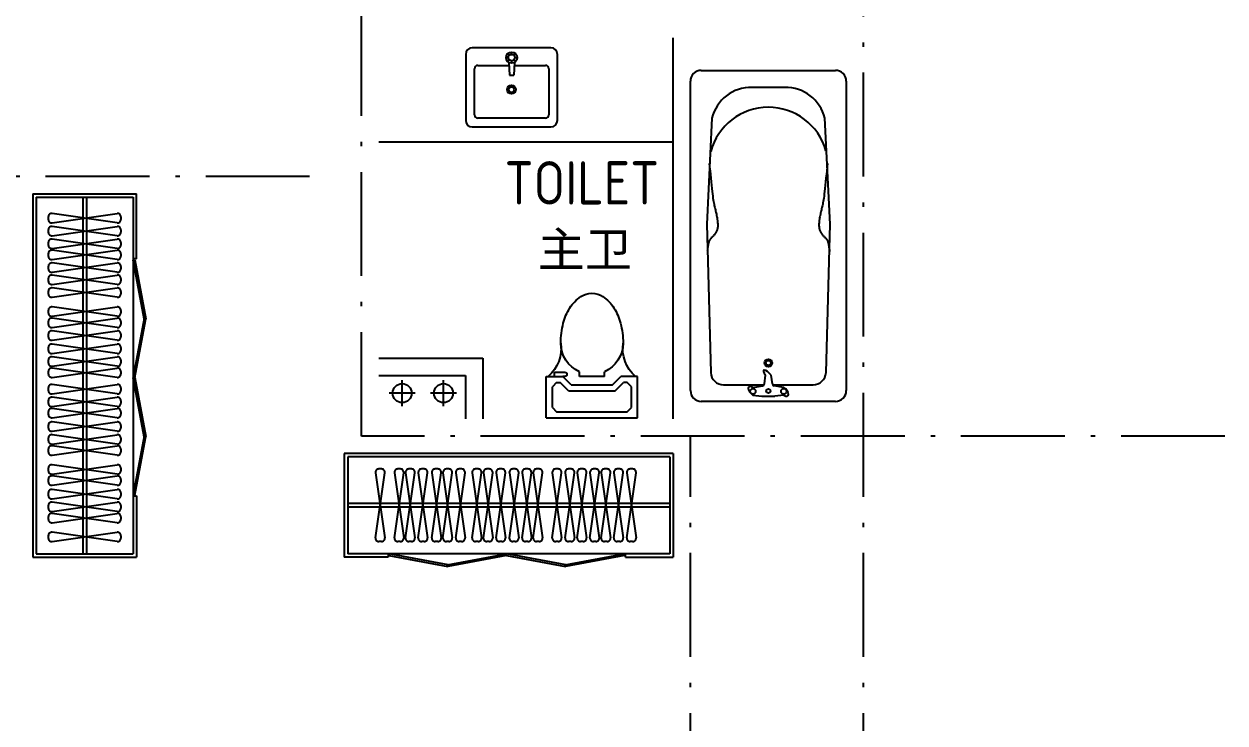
# Model space of a CAD drawing. Extents: x 3694 to 117786, y 20013 to 108631.
# Drawn here: x 42130 to 49068, y 84846 to 88884 of the extents above; entities that cross this region are included whole.
import ezdxf

# ---------------------------------------------------------------- set-up
doc = ezdxf.new("R2010")
doc.units = 0
doc.header["$LTSCALE"] = 1000
doc.header["$MEASUREMENT"] = 0
doc.linetypes.add('ACAD_ISO04W100', pattern=[30, 24, -3, 0, -3])
doc.linetypes.add('ACAD_ISO10W100', pattern=[18.5, 12, -3, 0.5, -3])
for name, color, linetype in [('DOTE', 1, 'ACAD_ISO04W100'), ('PUB_TEXT', 7, 'Continuous'), ('家具', 253, 'Continuous')]:
    doc.layers.add(name, color=color, linetype=linetype)
doc.styles.get("Standard").update_dxf_attribs({"font": 'gbenor.shx', "bigfont": 'gbcbig.shx'})

# ---------------------------------------------------------------- blocks, each defined once
blk = doc.blocks.new('A-Toilet-5')
for p, q in [((-263.9999999999156, 0), (-264.0000000001485, 239.9999999998599)), ((-264.0000000001485, 239.9999999998599), (-168.0000000001583, 239.9999999998599)), ((-263.9999999999156, 0), (-264.0000000001485, 239.9999999998599)), ((-264.0000000001485, 239.9999999998599), (-168.0000000001583, 239.9999999998599)), ((-120.0000000000462, 191.9999999999814), (-168.0000000001583, 239.9999999998599)), ((-120.0000000000462, 191.9999999999814), (-168.0000000001583, 239.9999999998599)), ((-72.0000000001678, 239.9999999998599), (-72.00000000008595, 267.027264000028)), ((-72.0000000001678, 239.9999999998599), (-72.00000000008595, 267.027264000028)), ((-72.0000000001678, 239.9999999998599), (71.99999999993452, 240.0000000000932)), ((-72.0000000001678, 239.9999999998599), (71.99999999993452, 240.0000000000932)), ((71.99999999993452, 240.0000000000932), (71.99999999978331, 267.027264000028)), ((71.99999999993452, 240.0000000000932), (71.99999999978331, 267.027264000028)), ((119.9999999998136, 191.9999999999814), (167.999999999925, 240.0000000000928)), ((119.9999999998136, 191.9999999999814), (167.999999999925, 240.0000000000928)), ((215.999999999804, 264.0000000001492), (155.9999999998972, 264.0000000000318)), ((215.999999999804, 264.0000000001492), (155.9999999998972, 264.0000000000318)), ((155.9999999998972, 239.9999999999768), (167.999999999925, 240.0000000000928)), ((155.9999999998972, 239.9999999999768), (167.999999999925, 240.0000000000928)), ((263.9999999999159, 240.0000000000932), (167.999999999925, 240.0000000000928)), ((263.9999999999159, 240.0000000000932), (167.999999999925, 240.0000000000928)), ((215.999999999804, 240.0000000000932), (215.999999999804, 264.0000000001492)), ((215.999999999804, 240.0000000000932), (215.999999999804, 264.0000000001492)), ((263.9999999999159, 0), (263.9999999999159, 240.0000000000932)), ((263.9999999999159, 0), (263.9999999999159, 240.0000000000932)), ((-228.0000000001812, 179.9999999998372), (-204.0000000001251, 203.9999999998927)), ((-228.0000000001812, 179.9999999998372), (-204.0000000001251, 203.9999999998927)), ((-227.9999999999484, 60.00000000002319), (-228.0000000001812, 179.9999999998372)), ((-227.9999999999484, 60.00000000002319), (-228.0000000001812, 179.9999999998372)), ((-204.0000000001251, 203.9999999998927), (-182.9116800001075, 203.9999999998677)), ((-204.0000000001251, 203.9999999998927), (-182.9116800001075, 203.9999999998677)), ((-134.9116799999958, 155.9999999999891), (-182.9116800001075, 203.9999999998677)), ((-134.9116799999958, 155.9999999999891), (-182.9116800001075, 203.9999999998677)), ((134.9116799999956, 156.0000000000387), (-134.9116799999958, 155.9999999999891)), ((134.9116799999956, 156.0000000000387), (-134.9116799999958, 155.9999999999891)), ((119.9999999998136, 191.9999999999814), (-120.0000000000462, 191.9999999999814)), ((119.9999999998136, 191.9999999999814), (-120.0000000000462, 191.9999999999814)), ((134.9116799999956, 156.0000000000387), (182.9116799998742, 204.0000000001505)), ((134.9116799999956, 156.0000000000387), (182.9116799998742, 204.0000000001505)), ((203.9999999998927, 204.0000000001255), (182.9116799998742, 204.0000000001505)), ((203.9999999998927, 204.0000000001255), (182.9116799998742, 204.0000000001505)), ((203.9999999998927, 204.0000000001255), (227.9999999999486, 180.00000000007)), ((203.9999999998927, 204.0000000001255), (227.9999999999486, 180.00000000007)), ((227.9999999999486, 60.00000000002365), (227.9999999999486, 180.00000000007)), ((227.9999999999486, 60.00000000002365), (227.9999999999486, 180.00000000007)), ((263.9999999999159, 0), (-263.9999999999156, 0)), ((263.9999999999159, 0), (-263.9999999999156, 0)), ((-204.0000000001253, 35.99999999996726), (-227.9999999999484, 60.00000000002319)), ((-204.0000000001253, 35.99999999996726), (-227.9999999999484, 60.00000000002319)), ((203.9999999998927, 36.00000000020009), (-204.0000000001253, 35.99999999996726)), ((203.9999999998927, 36.00000000020009), (-204.0000000001253, 35.99999999996726)), ((227.9999999999486, 60.00000000002365), (203.9999999998927, 36.00000000020009)), ((227.9999999999486, 60.00000000002365), (203.9999999998927, 36.00000000020009))]:
    blk.add_line(p, q)
for centre, radius, start, end in [((54.59077098780472, 521.9778579649474), 214.4698364093337, 123.5341247057492, 147.9945852646142), ((54.59077098780472, 521.9778579649474), 214.4698364093337, 123.5341247057492, 147.9945852646142), ((9.43101845223282e-05, 604.3485315748685), 115.651468425179, 90.0000467229895, 123.5340677565464), ((9.43101845223282e-05, 604.3485315748685), 115.651468425179, 90.0000467229895, 123.5340677565464), ((-9.431080934518832e-05, 604.3485315749335), 115.6514684251788, 56.46593224317172, 89.99995327646337), ((-9.431080934518832e-05, 604.3485315749335), 115.6514684251788, 56.46593224317172, 89.99995327646337), ((-54.59077098842295, 521.9778579649865), 214.4698364093327, 32.00541473492314, 56.4658752943556), ((-54.59077098842295, 521.9778579649865), 214.4698364093327, 32.00541473492314, 56.4658752943556), ((141.5168301910912, 467.6491453361082), 316.9771472924226, 147.9946068594875, 165.4857422360566), ((141.5168301910912, 467.6491453361082), 316.9771472924226, 147.9946068594875, 165.4857422360566), ((-141.5168301915592, 467.6491453360841), 316.9771472924292, 14.5142577639434, 32.00539313961632), ((-141.5168301915592, 467.6491453360841), 316.9771472924292, 14.5142577639434, 32.00539313961632), ((279.2218963732912, 431.9996938831414), 459.2218963735938, 165.4857496732994, 179.9999618066308), ((279.2218963732912, 431.9996938831414), 459.2218963735938, 165.4857496732994, 179.9999618066308), ((-279.2218963738278, 431.9996938827753), 459.2218963735888, 3.819331706268263e-05, 14.51425032686178), ((-279.2218963738278, 431.9996938827753), 459.2218963735888, 3.819331706268263e-05, 14.51425032686178), ((-393.8823600002088, 402.7058879999145), 215.8791359999999, 311.0889930007066, 7.798917000136282), ((-393.8823600002088, 402.7058879999145), 215.8791359999999, 311.0889930007066, 7.798917000136282), ((-2.330580173293129e-10, 432.0000000000737), 180, 179.9999999999739, 246.4218219997043), ((-2.330580173293129e-10, 432.0000000000737), 180, 179.9999999999739, 246.4218219997043), ((-2.330580173293129e-10, 432.0000000000737), 180, 293.5781779992111, 359.999999999974), ((-2.330580173293129e-10, 432.0000000000737), 180, 293.5781779992111, 359.999999999974), ((393.8823599997318, 402.7058880003065), 215.8791359999999, 172.201082999943, 228.9110069995605), ((393.8823599997318, 402.7058880003065), 215.8791359999999, 172.201082999943, 228.9110069995605), ((155.9999999997804, 252.000000000005), 12, 90.0000000005602, 270.0000000005602), ((155.9999999997804, 252.000000000005), 12, 90.0000000005602, 270.0000000005602)]:
    blk.add_arc(centre, radius, start, end)
blk = doc.blocks.new('A$C18D436A6')
at = {"layer": '家具'}
for p, q in [((0.0004379379388410598, 744.4446772940573), (0.0004373605188447982, 55.55578846967546)), ((1644.444882086886, 800.0002314753365), (55.55599353488651, 800.0002327978727)), ((1700.000437013281, 55.55578705400694), (1700.000437590701, 744.4446758783888)), ((245.848618632881, 689.4220369620016), (788.999168364302, 716.6668988575693)), ((477.3426552933233, 703.1434255038621), (495.9561486946186, 701.4082861271454)), ((495.9561486946186, 701.4082861271454), (515.0515733391221, 699.618609719153)), ((515.0515733391221, 699.618609719153), (534.2971512009681, 697.7956424346194)), ((534.2971512009681, 697.7956424346194), (553.3611042544362, 695.9606304281042)), ((553.3611042544362, 695.9606304281042), (571.9116544739518, 694.1348198538763)), ((571.9116544739518, 694.1348198538763), (589.6170238335617, 692.3394568666117)), ((589.6170238335617, 692.3394568666117), (606.1454343078658, 690.5957876205212)), ((606.1454343078658, 690.5957876205212), (621.165107871173, 688.9250582706882)), ((621.165107871173, 688.9250582706882), (634.4337173341482, 687.3425465468899)), ((634.4337173341482, 687.3425465468899), (646.0667388549773, 685.8396564807626)), ((646.0667388549773, 685.8396564807626), (656.2690994279401, 684.4018236805568)), ((656.2690994279401, 684.4018236805568), (665.2457260473457, 683.0144837527187)), ((665.2457260473457, 683.0144837527187), (673.2015457079106, 681.6630723055569)), ((673.2015457079106, 681.6630723055569), (680.3414854039147, 680.3330249457504)), ((680.3414854039147, 680.3330249457504), (686.8704721298709, 679.0097772813751)), ((686.8704721298709, 679.0097772813751), (692.9934328802628, 677.6787649194594)), ((788.999168364302, 716.6668988575693), (1551.577263354877, 696.1902439747355)), ((842.5285481242754, 676.2682966866996), (845.4044358917745, 678.6170472493977)), ((845.4044358917745, 678.6170472493977), (848.1518447421549, 681.013247705414)), ((848.1518447421549, 681.013247705414), (850.7698437976942, 683.4317777419928)), ((850.7698437976942, 683.4317777419928), (853.2761222141271, 685.8475169630838)), ((853.2761222141271, 685.8475169630838), (855.6930241542868, 688.2353449494694)), ((855.6930241542868, 688.2353449494694), (858.0428937820252, 690.5701412829803)), ((858.0428937820252, 690.5701412829803), (860.348075260612, 692.8267855452141)), ((860.348075260612, 692.8267855452141), (862.6309127534914, 694.9801573174773)), ((862.6309127534914, 694.9801573174773), (864.9137504237297, 697.0051361815422)), ((864.9137504237297, 697.0051361815422), (867.2189324351493, 698.8766017186572)), ((867.2189324351493, 698.8766017186572), (869.5806839418656, 700.5771103539155)), ((869.5806839418656, 700.5771103539155), (872.0807540624519, 702.1199258868583)), ((872.0807540624519, 702.1199258868583), (874.8127729065018, 703.5259889595327)), ((874.8127729065018, 703.5259889595327), (877.870370583667, 704.8162402148591)), ((877.870370583667, 704.8162402148591), (881.3471772031335, 706.0116202948266)), ((881.3471772031335, 706.0116202948266), (885.3368228747277, 707.133069842821)), ((885.3368228747277, 707.133069842821), (889.9329377080721, 708.2015295008896)), ((889.9329377080721, 708.2015295008896), (895.2291518123529, 709.2379399120109)), ((895.2291518123529, 709.2379399120109), (901.2731047506968, 710.2584452512674)), ((901.2731047506968, 710.2584452512674), (907.928473898879, 711.2600038271048)), ((907.928473898879, 711.2600038271048), (915.0129460862081, 712.2347774803638)), ((915.0129460862081, 712.2347774803638), (922.344208141556, 713.1749280526419)), ((922.344208141556, 713.1749280526419), (927.2604211521975, 713.7716543729766)), ((692.9934328802628, 677.6787649194594), (698.889984779933, 676.3292464348488)), ((698.889984779933, 676.3292464348488), (704.6385054752755, 674.9657722687116)), ((704.6385054752755, 674.9657722687116), (710.292062743014, 673.5967158303829)), ((710.292062743014, 673.5967158303829), (715.9037243602215, 672.2304505282082)), ((715.9037243602215, 672.2304505282082), (721.526558103651, 670.8753497710568)), ((721.526558103651, 670.8753497710568), (727.2136317498225, 669.5397869678563)), ((727.2136317498225, 669.5397869678563), (733.0180130760127, 668.2321355269523)), ((733.0180130760127, 668.2321355269523), (738.992769858567, 666.9607688572723)), ((738.992769858567, 666.9607688572723), (745.1695565884584, 665.7359211359872)), ((745.1695565884584, 665.7359211359872), (751.4943746114441, 664.5752696122508)), ((751.4943746114441, 664.5752696122508), (757.8918119875598, 663.4983523043338)), ((757.8918119875598, 663.4983523043338), (764.286456776259, 662.5247072305065)), ((764.286456776259, 662.5247072305065), (770.602897037752, 661.6738724078168)), ((770.602897037752, 661.6738724078168), (776.7657208315213, 660.9653858550009)), ((776.7657208315213, 660.9653858550009), (782.6995162175444, 660.4187855895143)), ((782.6995162175444, 660.4187855895143), (788.3288712556823, 660.0536096296855)), ((788.3288712556823, 660.0536096296855), (793.5969942156808, 659.8866048567579)), ((793.5969942156808, 659.8866048567579), (798.5215742084547, 659.9233536073007)), ((798.5215742084547, 659.9233536073007), (803.1389205554442, 660.166647081438)), ((803.1389205554442, 660.166647081438), (807.4853425772453, 660.6192764802254)), ((807.4853425772453, 660.6192764802254), (811.5971495950944, 661.2840330029139)), ((811.5971495950944, 661.2840330029139), (815.5106509302277, 662.1637078503845)), ((815.5106509302277, 662.1637078503845), (819.2621559034742, 663.261092222936)), ((819.2621559034742, 663.261092222936), (822.887973836041, 664.5789773205761)), ((822.887973836041, 664.5789773205761), (826.4174315145647, 666.1155024283798)), ((826.4174315145647, 666.1155024283798), (829.8519255881838, 667.8501991711091)), ((829.8519255881838, 667.8501991711091), (833.1858701712335, 669.7579472591169)), ((833.1858701712335, 669.7579472591169), (836.4136793786311, 671.81362640101)), ((836.4136793786311, 671.81362640101), (839.5297673247405, 673.9921163070248)), ((839.5297673247405, 673.9921163070248), (842.5285481242754, 676.2682966866996)), ((1614.673634103528, 629.6192485023639), (1614.673633929662, 422.1750265867449)), ((87.32071103522321, 315.9351472383714), (87.32071117614396, 484.0653183789691)), ((1628.518102197762, 479.2071320770774), (1619.567057859502, 429.5297319860547)), ((1667.537485132838, 479.2071320443647), (1672.133486898994, 432.9744332612609)), ((1610.225855145603, 420.5038359659957), (1564.589034452918, 413.8891204672982)), ((1610.225855111232, 379.4966271168669), (1564.589034429635, 386.1113426921074)), ((1614.673633892497, 377.825436488667), (1614.673633835366, 309.6822198764421)), ((1628.518102064962, 320.7933309751679), (1619.567057809996, 370.4707310812082)), ((1614.673633835366, 309.6822198764421), (1614.673633718601, 170.3812145730481)), ((1667.537485000066, 320.7933309424552), (1672.133486843697, 367.0260297178756)), ((692.9934324147762, 122.3216996825067), (698.8899843167164, 123.6712181572802)), ((698.8899843167164, 123.6712181572802), (704.638505014329, 125.0346923137549)), ((704.638505014329, 125.0346923137549), (710.2920622843667, 126.403748742654)), ((710.2920622843667, 126.403748742654), (715.9037239038735, 127.7700140353991)), ((715.9037239038735, 127.7700140353991), (721.5265576495731, 129.1251147831208)), ((721.5265576495731, 129.1251147831208), (727.2136312979565, 130.4606775768334)), ((727.2136312979565, 130.4606775768334), (733.0180126263585, 131.7683290079585)), ((733.0180126263585, 131.7683290079585), (738.9927694110374, 133.0396956676268)), ((738.9927694110374, 133.0396956676268), (745.169556142966, 134.264543378551)), ((745.169556142966, 134.264543378551), (751.4943741679017, 135.4251948916935)), ((751.4943741679017, 135.4251948916935), (757.8918115458218, 136.5021121889004)), ((757.8918115458218, 136.5021121889004), (764.2864563361509, 137.4757572520175)), ((764.2864563361509, 137.4757572520175), (770.602896599099, 138.3265920641134)), ((770.602896599099, 138.3265920641134), (776.7657203940325, 139.0350786065683)), ((776.7657203940325, 139.0350786065683), (782.6995157809579, 139.5816788621014)), ((782.6995157809579, 139.5816788621014), (788.3288708197069, 139.9468548125005)), ((788.3288708197069, 139.9468548125005), (793.5969937799964, 140.1138595766388)), ((793.5969937799964, 140.1138595766388), (798.5215737727412, 140.0771108177723)), ((798.5215737727412, 140.0771108177723), (803.1389201192942, 139.8338173359516)), ((803.1389201192942, 139.8338173359516), (807.4853421403386, 139.3811879298883)), ((807.4853421403386, 139.3811879298883), (811.5971491570817, 138.716431400273)), ((811.5971491570817, 138.716431400273), (815.5106504907599, 137.8367565462831)), ((815.5106504907599, 137.8367565462831), (819.2621554621437, 136.7393721674453)), ((819.2621554621437, 136.7393721674453), (822.8879733925278, 135.4214870636933)), ((822.8879733925278, 135.4214870636933), (826.4174310684612, 133.8849619499524)), ((826.4174310684612, 133.8849619499524), (829.8519251391699, 132.1502652010531)), ((829.8519251391699, 132.1502652010531), (833.1858697190182, 130.2425171078648)), ((833.1858697190182, 130.2425171078648), (836.4136789229815, 128.1868379605585)), ((836.4136789229815, 128.1868379605585), (839.5297668654239, 126.0083480493049)), ((839.5297668654239, 126.0083480493049), (842.5285476611461, 123.7321676646243)), ((842.5285476611461, 123.7321676646243), (845.4044354246871, 121.3834170970949)), ((788.9991678334482, 83.33356558351079), (245.8486181477201, 110.578428389621)), ((477.3426547853451, 96.85703945963178), (495.9561481895507, 98.59217880520737)), ((495.9561481895507, 98.59217880520737), (515.0515728368482, 100.3818551811273)), ((515.0515728368482, 100.3818551811273), (534.2971507017501, 102.2048224334721)), ((534.2971507017501, 102.2048224334721), (553.3611037583032, 104.0398344080313)), ((553.3611037583032, 104.0398344080313), (571.9116539808456, 105.8656449511182)), ((571.9116539808456, 105.8656449511182), (589.6170233434823, 107.6610079086968)), ((589.6170233434823, 107.6610079086968), (606.1454338207259, 109.4046771270805)), ((606.1454338207259, 109.4046771270805), (621.165107386827, 111.0754064517096)), ((621.165107386827, 111.0754064517096), (634.4337168524507, 112.6579181532725)), ((634.4337168524507, 112.6579181532725), (646.0667383757827, 114.1608081999584)), ((646.0667383757827, 114.1608081999584), (656.2690989511611, 115.5986409829929)), ((656.2690989511611, 115.5986409829929), (665.245725572895, 116.9859808958136)), ((665.245725572895, 116.9859808958136), (673.20154523573, 118.3373923296458)), ((673.20154523573, 118.3373923296458), (680.3414849339752, 119.6674396774615)), ((680.3414849339752, 119.6674396774615), (686.8704716621432, 120.9906873308937)), ((686.8704716621432, 120.9906873308937), (692.9934324147762, 122.3216996825067)), ((1551.577262858336, 103.810219206498), (788.9991678334482, 83.33356558351079)), ((845.4044354246871, 121.3834170970949), (848.1518442710803, 118.9872166364803)), ((848.1518442710803, 118.9872166364803), (850.7698433225451, 116.5686865955358)), ((850.7698433225451, 116.5686865955358), (853.2761217349325, 114.152947370254)), ((853.2761217349325, 114.152947370254), (855.6930236710759, 111.7651193797938)), ((855.6930236710759, 111.7651193797938), (858.0428932949144, 109.430323042383)), ((858.0428932949144, 109.430323042383), (860.3480747697176, 107.1736787762493)), ((860.3480747697176, 107.1736787762493), (862.6309122589882, 105.0203070001444)), ((862.6309122589882, 105.0203070001444), (864.9137499258213, 102.9953281322378)), ((864.9137499258213, 102.9953281322378), (867.2189319341269, 101.1238625912811)), ((867.2189319341269, 101.1238625912811), (869.580683437991, 99.42335395206464)), ((869.580683437991, 99.42335395206464), (872.080753555987, 97.88053841493092)), ((872.080753555987, 97.88053841493092), (874.8127723976795, 96.47447533765808)), ((874.8127723976795, 96.47447533765808), (877.870370072691, 95.18422407726757)), ((877.870370072691, 95.18422407726757), (881.3471766901494, 93.98884399142116)), ((881.3471766901494, 93.98884399142116), (885.3368223598809, 92.86739443673287)), ((885.3368223598809, 92.86739443673287), (889.9329371914209, 91.79893477098085)), ((889.9329371914209, 91.79893477098085), (895.2291512939555, 90.76252435101196)), ((895.2291512939555, 90.76252435101196), (901.2731042305822, 89.74201900156913)), ((901.2731042305822, 89.74201900156913), (907.9284733771055, 88.74046041461406)), ((907.9284733771055, 88.74046041461406), (915.0129455627757, 87.76568674942246)), ((915.0129455627757, 87.76568674942246), (922.344207616552, 86.82553616492078)), ((922.344207616552, 86.82553616492078), (929.739946367481, 85.92784682073398)), ((55.55599286433426, 0.0002328727277927101), (1644.444881416333, 0.0002315501915290952))]:
    blk.add_line(p, q, dxfattribs=at)
at = {"layer": '家具', "extrusion": (0, 0, -1)}
for centre, major_axis, ratio, start_param, end_param in [((55.55599348832038, 744.4446772474912), (-39.28371006227098, 39.28371006227098), 0.9999999999994778, 5.497787144620067, 7.068583471415486), ((1644.444882040319, 744.4446759249549), (-39.28371006226502, 39.28371006226502), 0.9999999999997814, 0.7853981642357477, 2.356194491030426), ((293.2457623492519, 488.9659235622385), (145.6522272946932, 145.6522272946932), 0.9999999999999862, 3.903197304128087, 5.265604840742148), ((496.4159294588608, 399.6415296366904), (217.0536411094407, 217.0536411094408), 0.9999999999997439, 2.629136996141, 5.235341004805846), ((1548.006967442983, 629.6192485583015), (47.14045207479951, 47.14045207479951), 0.9999999999999537, -0.7318180919007446, 0.7853981642365349), ((1648.0277936653, 479.2071320606628), (-22.55088689057258, 22.5508869284921), 0.4797807223329117, -1.123454583453833, 2.01813807013596), ((1648.0277936653, 479.2071320607211), (9.867064129426206, 9.867064129426206), 0.9999999999945348, 0.7853981642386234, 7.06858347141821), ((1340.435110167542, 400.0002317675971), (235.7022603737609, 235.7022603737609), 0.9999999999997922, 0.686313506762859, 0.8844828217088168), ((1502.502222893527, 400.0002316317405), (13.79543513561699, 13.79543513561699), 0.9999999999997152, 0.7853981642359611, 7.068583471415547), ((1502.502222893527, 400.0002316317405), (-9.081389928162576, 9.081389928162574), 0.9999999999958521, 2.356194491028735, 8.63937979820832), ((1564.589034441276, 400.0002315797028), (-23.89630497171203, 23.89630501177135), 0.3037150834347397, 4.417527347099096, 7.559120000688889), ((1608.632037481759, 431.5000414641108), (-7.856742012476592, 7.856742012476592), 0.9999999999945919, 2.534465096050106, 3.783050698483864), ((1608.632037428964, 368.5004216214875), (-7.856742012473672, 7.856742012473672), 0.9999999999975153, 0.9293382835800755, 2.177923886013026), ((1646.359016778035, 400.0002315111342), (7.759932263823002, 7.759932263823003), 0.9999999999911326, 0.7853981642399206, 7.068583471419506), ((293.2457622001239, 311.0345417099306), (145.6522272947103, 145.6522272947103), 0.9999999999997218, 2.588376794908545, 3.95078433152274), ((1648.027793532528, 320.7933309588116), (-22.55088689067822, 22.55088692839276), 0.4797807223324714, 2.018138070139147, 5.15973072372894), ((1648.027793532528, 320.7933309588116), (9.867064129429897, 9.867064129429904), 0.9999999999958726, 0.7853981642379546, 7.068583471417541), ((1548.006967058056, 170.3812146288692), (-47.14045207479192, 47.14045207479191), 0.9999999999985999, 2.356194491029835, 3.873410747167776), ((55.55599291090039, 55.55578842310933), (-39.28371006226502, 39.28371006226502), 0.9999999999997814, 3.926990817825541, 5.497787144620219), ((1644.4448814629, 55.55578710057307), (-39.28371006228554, 39.28371006228554), 0.9999999999987369, 2.356194491029904, 3.926990817826063)]:
    blk.add_ellipse(centre, major_axis=major_axis, ratio=ratio, start_param=start_param, end_param=end_param, dxfattribs=at)
blk = doc.blocks.new('dfdsf')
at = {"layer": '家具'}
for p, q in [((-5626.473608758264, -27307.3486458838), (-6080.731913608171, -27307.3486458838)), ((-6118.831913608177, -27345.44864588381), (-6118.831913608177, -27726.44864588381)), ((-5588.373608758258, -27726.44864588381), (-5588.373608758258, -27345.44864588381)), ((-6080.731913608171, -27764.54864588381), (-5626.473608758264, -27764.54864588381))]:
    blk.add_line(p, q, dxfattribs=at)
at = {"layer": '家具', "color": 8}
for p, q in [((-5853.602761183218, -27345.15289837577), (-5853.602761183218, -27331.68836102118)), ((-5872.406503072321, -27363.95664026488), (-5885.871040426886, -27363.95664026488)), ((-5866.874092104343, -27350.63551101041), (-5876.377111874863, -27341.09683283082)), ((-5866.710719794231, -27377.43855889999), (-5876.096491956057, -27387.09262784412)), ((-5870.084983734348, -27391.69791249819), (-5866.302761183229, -27465.55664026488)), ((-5853.602761183218, -27382.76038215398), (-5853.602761183218, -27396.22491950855)), ((-5837.120538632058, -27391.69791249819), (-5840.902761183206, -27465.55664026488)), ((-5831.109767354174, -27340.81993622227), (-5840.495539516, -27350.4740051664)), ((-5830.828410491573, -27386.81644769893), (-5840.331430262093, -27377.27776951935)), ((-5834.799019294114, -27363.95664026488), (-5821.334481939521, -27363.95664026488)), ((-6068.03191360816, -27694.69864588381), (-6068.03191360816, -27427.9986458838)), ((-6048.981913608171, -27408.94864588381), (-5869.201593039608, -27408.94864588381)), ((-5866.302761183229, -27465.55664026488), (-5840.902761183206, -27465.55664026488)), ((-5838.003929326798, -27408.94864588381), (-5658.223608758264, -27408.94864588381)), ((-5639.173608758247, -27427.9986458838), (-5639.173608758247, -27694.69864588381)), ((-5658.223608758264, -27713.7486458838), (-6048.981913608171, -27713.7486458838))]:
    blk.add_line(p, q, dxfattribs=at)
for centre, radius in [((-5853.602761183218, -27363.95664026488), 32.26827924368117), ((-5853.602761183218, -27363.95664026488), 18.80374188911082), ((-5854.571620082796, -27548.64864588382), 25.4), ((-5854.571620082796, -27548.64864588382), 15.95985148249019)]:
    blk.add_circle(centre, radius, dxfattribs=at)
at = {"layer": '家具'}
for centre, start, end in [((-6080.731913608171, -27345.44864588381), 90, 180), ((-5626.473608758264, -27345.44864588381), 0, 90), ((-6080.731913608171, -27726.44864588381), 180, 270), ((-5626.473608758264, -27726.44864588381), 270, 0)]:
    blk.add_arc(centre, 38.09999999999999, start, end, dxfattribs=at)
at = {"layer": '家具', "color": 8}
for centre, start, end in [((-6048.981913608171, -27427.9986458838), 90, 180), ((-5658.223608758264, -27427.9986458838), 0, 90), ((-6048.981913608171, -27694.69864588381), 180, 270), ((-5658.223608758264, -27694.69864588381), 270, 0)]:
    blk.add_arc(centre, 19.05, start, end, dxfattribs=at)

msp = doc.modelspace()

# ---------------------------------------------------------------- linework, layer by layer
at = {"layer": 'DOTE', "linetype": 'ACAD_ISO10W100', "ltscale": 0.05}
for p, q in [((46979.76900769927, 78753.06835344239), (46979.76900769927, 99136.41061837031)), ((44079.76900769927, 86503.67220994263), (44079.76900769927, 90703.67220994263)), ((43779.76900769927, 88003.67220994263), (23279.76900769927, 88003.67220994263)), ((49067.61647347891, 86503.67220994263), (44079.76900769927, 86503.67220994263)), ((45979.76900769927, 78753.06835344239), (45979.76900769927, 86503.67220994263))]:
    msp.add_line(p, q, dxfattribs=at)
at = {"layer": '家具'}
for p, q in [((45879.72940616094, 86603.6642427276), (45879.7294100725, 88803.67321585296)), ((44179.71674294927, 88203.67057436882), (45879.72940861218, 88203.6642425227)), ((42179.85839347698, 87903.6815091799), (42179.85727450036, 85803.67937074407)), ((42179.85839347326, 87903.6815091799), (42779.85839347326, 87903.6815091799)), ((42779.85839346953, 87527.84855472474), (42779.85839347326, 87903.6815091799)), ((42199.85839347698, 87883.6815091799), (42199.85727450036, 85823.67937074407)), ((42199.85839347698, 87883.6815091799), (42759.85839347326, 87883.6815091799)), ((42759.85839347698, 87883.6815091799), (42759.85727450036, 85823.67937074407)), ((42779.85839346953, 87527.84855472474), (42759.85839346953, 87527.84855472474)), ((44179.67565759801, 86953.66304699137), (44779.67565759801, 86953.66304699137)), ((44779.67565759801, 86953.66304699137), (44779.67569362157, 86603.6631087455)), ((44179.67565759801, 86853.66304699137), (44679.67566789099, 86853.66304699137)), ((44314.17674588197, 86676.68525124891), (44314.17674588197, 86826.68525124891)), ((44552.9262393766, 86676.68525124891), (44552.9262393766, 86826.68525124891)), ((44679.67566789099, 86853.66304699137), (44679.67569362157, 86603.66309845253)), ((44389.17674588197, 86751.68525124891), (44239.17674588197, 86751.68525124891)), ((44627.9262393766, 86751.68525124891), (44477.9262393766, 86751.68525124891)), ((45879.76900769555, 86403.67162078051), (43979.76900769182, 86403.67220994635)), ((43979.76900769182, 86403.67220994635), (43979.76900769182, 85823.67220994635)), ((45859.76900769555, 86383.67162078051), (43999.76900769182, 86383.67220994635)), ((43999.76900769182, 86383.67220994635), (43999.76900769182, 85823.67220994635)), ((45859.76900769555, 86383.67162078051), (45859.76900769927, 85823.67162078424)), ((45879.76900769555, 86403.67162078051), (45879.76900769927, 85803.67162078424)), ((44194.08730227285, 86313.67162081404), (44179.77462480747, 86313.67162081404)), ((44303.46976019227, 86313.67162081404), (44289.15708272689, 86313.67162081404)), ((44367.86146691971, 86313.67162081404), (44353.54878945433, 86313.67162081404)), ((44441.45215828874, 86313.67162081404), (44427.13948082336, 86313.67162081404)), ((44519.76340852462, 86313.67162081404), (44505.45073105925, 86313.67162081404)), ((44584.15511525207, 86313.67162081404), (44569.84243778669, 86313.67162081404)), ((44657.7458066211, 86313.67162081404), (44643.43312915572, 86313.67162081404)), ((44753.00753037044, 86313.67162081404), (44738.69485290506, 86313.67162081404)), ((44817.39923709416, 86313.67162081404), (44803.08655962878, 86313.67162081404)), ((44890.98992846318, 86313.67162081777), (44876.6772509978, 86313.67162081777)), ((44967.60958145343, 86313.67162081777), (44953.29690398806, 86313.67162081777)), ((45041.20027282246, 86313.67162081777), (45026.88759535708, 86313.67162081777)), ((45105.59197954618, 86313.67162081777), (45091.2793020808, 86313.67162081777)), ((45215.63330014952, 86313.67162081777), (45201.32062268414, 86313.67162081777)), ((45289.99239729502, 86313.67162081777), (45275.67971982964, 86313.67162081777)), ((45359.80720095494, 86313.67162081777), (45345.49452348956, 86313.67162081777)), ((45433.39789232396, 86313.67162081777), (45419.08521485858, 86313.67162081777)), ((45497.78959905141, 86313.67162081777), (45483.47692158603, 86313.67162081777)), ((45571.38029042043, 86313.67162081777), (45557.06761295506, 86313.67162081777)), ((45645.73938756221, 86313.67162081777), (45631.42671009683, 86313.67162081777)), ((44159.95006679528, 85916.31489521815), (44213.91186028876, 86291.02834641366)), ((44159.95006679528, 86291.02834641366), (44213.91186028876, 85916.31489521815)), ((44269.3325247147, 85916.31489521815), (44323.29431820445, 86291.02834641366)), ((44269.3325247147, 86291.02834641366), (44323.29431820818, 85916.31489521815)), ((44333.72423143842, 85916.31489521815), (44387.6860249319, 86291.02834641366)), ((44333.72423143842, 86291.02834641366), (44387.6860249319, 85916.31489521815)), ((44407.31492281117, 85916.31489521815), (44461.27671630093, 86291.02834641366)), ((44407.31492280745, 86291.02834641366), (44461.27671630093, 85916.31489521815)), ((44485.62617304706, 85916.31489521815), (44539.58796654054, 86291.02834641366)), ((44485.62617304706, 86291.02834641366), (44539.58796654054, 85916.31489521815)), ((44550.0178797745, 85916.31489521815), (44603.97967326426, 86291.02834641366)), ((44550.01787977078, 86291.02834641366), (44603.97967326798, 85916.31489521815)), ((44623.60857114353, 85916.31489521815), (44677.57036463328, 86291.02834641366)), ((44623.60857114353, 86291.02834641366), (44677.57036463701, 85916.31489521815)), ((44718.87029488914, 85916.31489521815), (44772.83208838262, 86291.02834641366)), ((44718.87029488914, 86291.02834641366), (44772.83208838262, 85916.31489521815)), ((44783.26200161659, 85916.31489521815), (44837.22379511007, 86291.02834641366)), ((44783.26200161659, 86291.02834641366), (44837.22379511007, 85916.31489521815)), ((44856.85269298562, 85916.31489521815), (44910.8144864791, 86291.02834641366)), ((44856.85269298562, 86291.02834641366), (44910.8144864791, 85916.31489521815)), ((44933.47234597587, 85916.31489521815), (44987.43413946562, 86291.02834641366)), ((44933.47234597214, 86291.02834641366), (44987.43413946562, 85916.31489521815)), ((45007.06303734489, 85916.31489521815), (45061.02483083465, 86291.02834641366)), ((45007.06303734117, 86291.02834641366), (45061.02483083465, 85916.31489521815)), ((45071.45474406861, 85916.31489521815), (45125.41653756209, 86291.02834641366)), ((45071.45474406861, 86291.02834641366), (45125.41653756209, 85916.31489521815)), ((45181.49606467196, 85916.31489521815), (45235.45785816544, 86291.02834641366)), ((45181.49606467196, 86291.02834641366), (45235.45785816544, 85916.31489521815)), ((45255.85516181745, 85916.31489521815), (45309.81695530721, 86291.02834641366)), ((45255.85516181745, 86291.02834641366), (45309.81695531093, 85916.31489521815)), ((45325.66996547737, 85916.31489521815), (45379.63175896712, 86291.02834641366)), ((45325.66996547737, 86291.02834641366), (45379.63175897085, 85916.31489521815)), ((45399.2606568464, 85916.31489521815), (45453.22245033988, 86291.02834641738)), ((45399.2606568464, 86291.02834641366), (45453.22245033988, 85916.31489521815)), ((45463.65236357012, 85916.31489521815), (45517.6141570636, 86291.02834641738)), ((45463.65236357012, 86291.02834641738), (45517.6141570636, 85916.31489521815)), ((45537.24305494287, 85916.31489521815), (45591.20484843262, 86291.02834641738)), ((45537.24305493914, 86291.02834641738), (45591.20484843262, 85916.31489521815)), ((45611.60215208464, 85916.31489521815), (45665.56394557812, 86291.02834641738)), ((45611.60215208464, 86291.02834641738), (45665.56394557812, 85916.31489521815)), ((42759.85839347698, 86157.84855472101), (42779.85839346953, 86157.84855472101)), ((42779.85839346953, 86157.84855472101), (42779.85727448919, 85803.67937074407)), ((45859.76900769927, 86113.67162078051), (43999.76900769182, 86113.67220994635)), ((45859.76900769927, 86093.67162078051), (43999.76900769182, 86093.67220994635)), ((44194.08730227285, 85893.67162075071), (44179.77462480747, 85893.67162075071)), ((44303.46976019227, 85893.67162075071), (44289.15708272689, 85893.67162075071)), ((44367.86146691971, 85893.67162075071), (44353.54878945433, 85893.67162075071)), ((44441.45215828874, 85893.67162075071), (44427.13948082336, 85893.67162075071)), ((44519.76340852835, 85893.67162075071), (44505.45073106297, 85893.67162075071)), ((44584.15511525207, 85893.67162075071), (44569.84243778669, 85893.67162075071)), ((44657.7458066211, 85893.67162075071), (44643.43312915572, 85893.67162075071)), ((44753.00753037044, 85893.67162075071), (44738.69485290506, 85893.67162075071)), ((44817.39923709416, 85893.67162075071), (44803.08655962878, 85893.67162075071)), ((44890.98992846318, 85893.67162075071), (44876.6772509978, 85893.67162075071)), ((44967.60958145343, 85893.67162075071), (44953.29690398806, 85893.67162075071)), ((45041.20027282246, 85893.67162075071), (45026.88759535708, 85893.67162075071)), ((45105.59197954991, 85893.67162075071), (45091.27930208453, 85893.67162075071)), ((45215.63330015325, 85893.67162075071), (45201.32062268787, 85893.67162075071)), ((45289.99239729502, 85893.67162075071), (45275.67971982964, 85893.67162075071)), ((45359.80720095494, 85893.67162075444), (45345.49452348956, 85893.67162075071)), ((45433.39789232396, 85893.67162075444), (45419.08521485858, 85893.67162075444)), ((45497.78959905141, 85893.67162075444), (45483.47692158603, 85893.67162075444)), ((45571.38029042043, 85893.67162075444), (45557.06761295506, 85893.67162075444)), ((45645.73938756221, 85893.67162075444), (45631.42671009683, 85893.67162075444)), ((42199.85727450036, 85823.67937074407), (42759.85727450036, 85823.67937074407)), ((43979.76900769182, 85823.7662376891), (43979.76900769182, 85803.67220995753)), ((45859.76900769927, 85823.67162078051), (43999.76900769182, 85823.67220994635)), ((44233.94275931426, 85823.67162078051), (44233.94275931426, 85803.67162078797)), ((45603.94275931426, 85803.67162078797), (45603.94275931426, 85823.67162078797)), ((42179.85727450036, 85803.67937074407), (42759.85727449664, 85803.67937074407)), ((42759.76324675389, 85803.67937074407), (42779.85727448919, 85803.67937074407)), ((44233.94275931426, 85803.67162078797), (43979.76900769182, 85803.67220995753)), ((45603.94275931426, 85803.67162078797), (45879.76900769927, 85803.67162078051))]:
    msp.add_line(p, q, dxfattribs=at)
at = {"layer": '家具', "color": 8}
for p, q in [((42469.85839347698, 87883.6815091799), (42469.85727450036, 85823.67937074407)), ((42489.85839347698, 87883.6815091799), (42489.85727450036, 85823.67937074407)), ((42269.85839343601, 87769.64518297269), (42269.85839343601, 87755.33250550731)), ((42667.21511903562, 87735.50794749512), (42292.50166784012, 87789.4697409886)), ((42292.50166784012, 87735.50794749512), (42667.21511903562, 87789.4697409886)), ((42689.85839350306, 87769.64518297269), (42689.85839350306, 87755.33250550731)), ((42269.85839343973, 87695.28608583091), (42269.85839343973, 87680.97340836553)), ((42667.21511903562, 87661.14885035335), (42292.50166784012, 87715.1106438431)), ((42292.50166784012, 87661.14885034962), (42667.21511903562, 87715.1106438431)), ((42689.85839350306, 87695.28608583091), (42689.85839350306, 87680.97340836553)), ((42667.21511903562, 87587.5581589806), (42292.50166784012, 87641.51995247407)), ((42292.50166784012, 87587.5581589806), (42667.21511903562, 87641.51995247407)), ((42269.85839343973, 87621.69539446189), (42269.85839343973, 87607.38271699278)), ((42269.85839343973, 87557.30368773444), (42269.85839343973, 87542.99101026906)), ((42667.21511903562, 87523.16645225688), (42292.50166784012, 87577.12824574663)), ((42292.50166784012, 87523.16645225315), (42667.21511903562, 87577.12824575035)), ((42689.85839350306, 87621.69539446189), (42689.85839350306, 87607.38271699651)), ((42689.85839350306, 87557.30368773444), (42689.85839350306, 87542.99101026906)), ((42667.21511903562, 87449.57576088785), (42292.50166784012, 87503.5375543776)), ((42292.50166784012, 87449.57576088785), (42667.21511903562, 87503.5375543776)), ((42269.85839343973, 87483.71299636542), (42269.85839343973, 87469.40031890004)), ((42667.21511903562, 87379.76095722793), (42292.50166784012, 87433.72275071769)), ((42292.50166784012, 87379.7609572242), (42667.21511903562, 87433.72275071769)), ((42689.85839350306, 87483.71299636542), (42689.85839350306, 87469.40031890004)), ((42269.85839343973, 87413.8981927055), (42269.85839343973, 87399.58551524012)), ((42667.21511903935, 87305.40186008243), (42292.50166784012, 87359.36365357591)), ((42292.50166784012, 87305.40186008243), (42667.21511903562, 87359.36365357591)), ((42689.85839350306, 87413.8981927055), (42689.85839350306, 87399.58551524012)), ((42269.85839343973, 87339.53909556), (42269.85839343973, 87325.22641809462)), ((42689.85839350306, 87339.53909556), (42689.85839350306, 87325.22641809462)), ((42269.85839343973, 87229.49777495666), (42269.85839343973, 87215.18509749128)), ((42667.21511903935, 87195.3605394791), (42292.50166784012, 87249.32233297257)), ((42292.50166784012, 87195.3605394791), (42667.21511903935, 87249.32233297257)), ((42689.85839350306, 87229.49777495666), (42689.85839350306, 87215.18509749128)), ((42269.85839343973, 87165.10606823294), (42269.85839343973, 87150.79339076756)), ((42667.21511903935, 87130.96883275165), (42292.50166784012, 87184.93062624513)), ((42292.50166784012, 87130.96883275165), (42667.21511903935, 87184.93062624513)), ((42689.85839350306, 87165.10606823294), (42689.85839350306, 87150.79339076756)), ((42269.85839343973, 87091.51537686391), (42269.85839343973, 87077.20269939481)), ((42667.21511903935, 87057.37814138262), (42292.50166784012, 87111.3399348761)), ((42292.50166784012, 87057.37814138262), (42667.21511903935, 87111.3399348761)), ((42689.85839350306, 87091.51537686391), (42689.85839350306, 87077.20269939853)), ((42269.85839343973, 87014.89572387366), (42269.85839343973, 87000.58304640828)), ((42667.21511903935, 86980.7584883961), (42292.50166784012, 87034.72028188585)), ((42292.50166784012, 86980.7584883961), (42667.21511903935, 87034.72028188957)), ((42689.85839350306, 87014.89572387366), (42689.85839350306, 87000.58304640828)), ((42269.85839343973, 86941.30503250464), (42269.85839343973, 86926.99235503926)), ((42667.21511903935, 86907.16779702707), (42292.50166784012, 86961.12959052055)), ((42292.50166784012, 86907.16779702334), (42667.21511903935, 86961.12959052055)), ((42689.85839350306, 86941.30503250464), (42689.85839350306, 86926.99235503926)), ((42269.85839343973, 86876.91332578092), (42269.85839343973, 86862.60064831554)), ((42667.21511903935, 86842.77609029962), (42292.50166784012, 86896.7378837931)), ((42292.50166784384, 86842.77609029962), (42667.21511903935, 86896.7378837931)), ((42689.85839350306, 86876.91332578092), (42689.85839350306, 86862.60064831554)), ((42667.21511903935, 86747.51436655401), (42292.50166784384, 86801.47616004376)), ((42292.50166784384, 86747.51436655401), (42667.21511903935, 86801.47616004749)), ((42269.85839343973, 86781.65160203158), (42269.85839343973, 86767.3389245662)), ((42667.21511903935, 86673.92367518498), (42292.50166784384, 86727.88546867474)), ((42292.50166784384, 86673.92367518126), (42667.21511903935, 86727.88546867846)), ((42689.85839350679, 86781.65160203158), (42689.85839350679, 86767.3389245662)), ((42269.85839343973, 86708.06091066255), (42269.85839343973, 86693.74823319717)), ((42667.21511903935, 86609.53196845754), (42292.50166784384, 86663.49376195102)), ((42292.50166784384, 86609.53196845754), (42667.21511903935, 86663.49376195102)), ((42689.85839350679, 86708.06091066255), (42689.85839350679, 86693.74823319717)), ((42269.85839343973, 86643.6692039351), (42269.85839343973, 86629.35652646972)), ((42667.21511903935, 86531.22071821793), (42292.50166784384, 86585.1825117114)), ((42292.50166784384, 86531.22071821793), (42667.21511903935, 86585.1825117114)), ((42689.85839350679, 86643.66920393883), (42689.85839350679, 86629.35652647345)), ((42269.85839343973, 86565.3579536955), (42269.85839343973, 86551.04527623011)), ((42689.85839350679, 86565.35795369922), (42689.85839350679, 86551.04527623384)), ((42269.85839343973, 86491.76726232647), (42269.85839343973, 86477.45458486109)), ((42667.21511903935, 86457.6300268489), (42292.50166784384, 86511.59182034238)), ((42292.50166784384, 86457.6300268489), (42667.21511903935, 86511.59182034238)), ((42667.21511903935, 86393.23832012518), (42292.50166784384, 86447.20011361493)), ((42292.50166784384, 86393.23832012145), (42667.21511903935, 86447.20011361493)), ((42689.85839350679, 86491.76726233019), (42689.85839350679, 86477.45458486481)), ((42269.85839343973, 86427.37555560275), (42269.85839343973, 86413.06287813737)), ((42689.85839350679, 86427.37555560275), (42689.85839350679, 86413.06287813737)), ((42269.85839343973, 86317.99309768333), (42269.85839343973, 86303.68042021795)), ((42667.21511903935, 86283.85586220576), (42292.50166784384, 86337.81765569551)), ((42292.50166784384, 86283.85586220576), (42667.21511903935, 86337.81765569924)), ((42689.85839350679, 86317.99309768333), (42689.85839350679, 86303.68042021795)), ((42269.85839343973, 86253.60139095588), (42269.85839343973, 86239.2887134905)), ((42667.21511903935, 86219.46415547832), (42292.50166784384, 86273.4259489718)), ((42292.50166784384, 86219.46415547832), (42667.21511903935, 86273.4259489718)), ((42689.85839350679, 86253.60139095961), (42689.85839350679, 86239.28871349423)), ((42269.85839343973, 86175.29014072), (42269.85839343973, 86160.97746325462)), ((42667.21511903935, 86141.15290524243), (42292.50166784384, 86195.11469873218)), ((42292.50166784384, 86141.1529052387), (42667.21511903935, 86195.11469873218)), ((42689.85839350306, 86175.29014072), (42689.85839350679, 86160.97746325462)), ((42269.85839343973, 86101.69944935097), (42269.85839343973, 86087.38677188559)), ((42667.21511903935, 86067.56221386968), (42292.50166784384, 86121.52400736316)), ((42292.50166784384, 86067.56221386968), (42667.21511903935, 86121.52400736316)), ((42689.85839350679, 86101.69944935097), (42689.85839350679, 86087.38677188559)), ((42269.85839343973, 86037.30774262352), (42269.85839343973, 86022.99506515815)), ((42667.21511903935, 86003.17050714596), (42292.50166784384, 86057.13230063571)), ((42292.50166784384, 86003.17050714596), (42667.21511903935, 86057.13230063944)), ((42689.85839350679, 86037.30774262352), (42689.85839350679, 86022.99506515815)), ((42269.85839343973, 85927.9252847041), (42269.85839343973, 85913.61260723873)), ((42667.21511903935, 85893.78804922654), (42292.50166784384, 85947.7498427163)), ((42292.50166784384, 85893.78804922654), (42667.21511903935, 85947.74984272002)), ((42689.85839350306, 85927.9252847041), (42689.85839350679, 85913.61260723873))]:
    msp.add_line(p, q, dxfattribs=at)
at = {"layer": '家具'}
for points in [[(42769.85839345836, 87521.83094988196), (42832.96066010901, 87181.83094990804), (42823.12856209063, 87180.00616264148), (42760.02629543998, 87520.0061626154)], [(42769.85839345836, 86841.83094993784), (42832.96066010901, 87181.83094990804), (42823.12856209063, 87183.65573717831), (42760.02629544371, 86843.65573720439)], [(42769.69049144321, 86841.83094993411), (42832.79275809386, 86501.83094996019), (42822.9606600792, 86500.00616269364), (42759.85839342856, 86840.00616266756)], [(42769.69049144693, 86161.83094998999), (42832.79275809386, 86501.83094996019), (42822.9606600792, 86503.65573723047), (42759.85839342856, 86163.65573725654)], [(44237.92515457951, 85813.83952281057), (44577.92515455344, 85750.73725615992), (44579.74994181999, 85760.5693541783), (44239.74994184606, 85823.67162082894)], [(44917.92515452363, 85813.83952281057), (44577.92515455344, 85750.73725615992), (44576.10036728316, 85760.5693541783), (44916.10036725708, 85823.67162082894)], [(44917.92515452736, 85813.67162079542), (45257.92515450128, 85750.5693541485), (45259.74994176783, 85760.40145216315), (44919.74994179391, 85823.5037188138)], [(45597.92515447148, 85813.67162079914), (45257.92515450128, 85750.5693541485), (45256.100367231, 85760.40145216315), (45596.10036720493, 85823.5037188138)]]:
    msp.add_lwpolyline(points, close=True, dxfattribs=at)
for centre in [(44314.17674588197, 86751.68525124891), (44552.9262393766, 86751.68525124891)]:
    msp.add_circle(centre, 55.00000000000001, dxfattribs=at)
at = {"layer": '家具', "color": 8}
for centre, start, end in [((42289.85839343601, 87769.64518297269), 82.40535674423268, 180), ((42669.85839350306, 87769.64518297269), 0, 97.59464325576731), ((42289.85839343601, 87755.33250550731), 180, 277.5946432557673), ((42289.85839343973, 87695.28608583091), 82.40535674423268, 180), ((42669.85839350306, 87755.33250550731), 262.4053567442327, 0), ((42669.85839350306, 87695.28608583091), 0, 97.59464325576731), ((42289.85839343973, 87680.97340836553), 180, 277.5946432557673), ((42289.85839343973, 87621.69539446189), 82.40535674423268, 180), ((42669.85839350306, 87680.97340836553), 262.4053567442327, 0), ((42669.85839350306, 87621.69539446189), 0, 97.59464325576731), ((42289.85839343973, 87607.38271699278), 180, 277.5946432557673), ((42289.85839343973, 87557.30368773444), 82.40535674423268, 180), ((42669.85839350306, 87607.38271699651), 262.4053567442327, 0), ((42669.85839350306, 87557.30368773444), 0, 97.59464325576731), ((42289.85839343973, 87542.99101026906), 180, 277.5946432557673), ((42289.85839343973, 87483.71299636542), 82.40535674423268, 180), ((42669.85839350306, 87542.99101026906), 262.4053567442327, 0), ((42669.85839350306, 87483.71299636542), 0, 97.59464325576731), ((42289.85839343973, 87469.40031890004), 180, 277.5946432557673), ((42289.85839343973, 87413.8981927055), 82.40535674423268, 180), ((42669.85839350306, 87469.40031890004), 262.4053567442327, 0), ((42669.85839350306, 87413.8981927055), 0, 97.59464325576731), ((42289.85839343973, 87399.58551524012), 180, 277.5946432557673), ((42289.85839343973, 87339.53909556), 82.40535674423268, 180), ((42669.85839350306, 87399.58551524012), 262.4053567442327, 0), ((42669.85839350306, 87339.53909556), 0, 97.59464325576731), ((42289.85839343973, 87325.22641809462), 180, 277.5946432557673), ((42669.85839350306, 87325.22641809462), 262.4053567442327, 0), ((42289.85839343973, 87229.49777495666), 82.40535674423268, 180), ((42289.85839343973, 87215.18509749128), 180, 277.5946432557673), ((42669.85839350306, 87229.49777495666), 0, 97.59464325576731), ((42669.85839350306, 87215.18509749128), 262.4053567442327, 0), ((42289.85839343973, 87165.10606823294), 82.40535674423268, 180), ((42289.85839343973, 87150.79339076756), 180, 277.5946432557673), ((42669.85839350306, 87165.10606823294), 0, 97.59464325576731), ((42669.85839350306, 87150.79339076756), 262.4053567442327, 0), ((42289.85839343973, 87091.51537686391), 82.40535674423268, 180), ((42289.85839343973, 87077.20269939481), 180, 277.5946432557673), ((42669.85839350306, 87091.51537686391), 0, 97.59464325576731), ((42669.85839350306, 87077.20269939853), 262.4053567442327, 0), ((42289.85839343973, 87014.89572387366), 82.40535674423268, 180), ((42289.85839343973, 87000.58304640828), 180, 277.5946432557673), ((42669.85839350306, 87014.89572387366), 0, 97.59464325576731), ((42669.85839350306, 87000.58304640828), 262.4053567442327, 0), ((42289.85839343973, 86941.30503250464), 82.40535674423268, 180), ((42669.85839350306, 86941.30503250464), 0, 97.59464325576731), ((42289.85839343973, 86926.99235503926), 180, 277.5946432557673), ((42289.85839343973, 86876.91332578092), 82.40535674423268, 180), ((42289.85839343973, 86862.60064831554), 180, 277.5946432557673), ((42669.85839350306, 86926.99235503926), 262.4053567442327, 0), ((42669.85839350306, 86876.91332578092), 0, 97.59464325576731), ((42669.85839350306, 86862.60064831554), 262.4053567442327, 0), ((42289.85839343973, 86781.65160203158), 82.40535674423268, 180), ((42669.85839350679, 86781.65160203158), 0, 97.59464325576731), ((42289.85839343973, 86767.3389245662), 180, 277.5946432557673), ((42289.85839343973, 86708.06091066255), 82.40535674423268, 180), ((42669.85839350679, 86767.3389245662), 262.4053567442327, 0), ((42669.85839350679, 86708.06091066255), 0, 97.59464325576731), ((42289.85839343973, 86693.74823319717), 180, 277.5946432557673), ((42289.85839343973, 86643.6692039351), 82.40535674423268, 180), ((42669.85839350679, 86693.74823319717), 262.4053567442327, 0), ((42669.85839350679, 86643.66920393883), 0, 97.59464325576731), ((42289.85839343973, 86629.35652646972), 180, 277.5946432557673), ((42289.85839343973, 86565.3579536955), 82.40535674423268, 180), ((42669.85839350679, 86629.35652647345), 262.4053567442327, 0), ((42669.85839350679, 86565.35795369922), 0, 97.59464325576731), ((42289.85839343973, 86551.04527623011), 180, 277.5946432557673), ((42669.85839350679, 86551.04527623384), 262.4053567442327, 0), ((42289.85839343973, 86491.76726232647), 82.40535674423268, 180), ((42289.85839343973, 86477.45458486109), 180, 277.5946432557673), ((42289.85839343973, 86427.37555560275), 82.40535674423268, 180), ((42669.85839350679, 86491.76726233019), 0, 97.59464325576731), ((42669.85839350679, 86477.45458486481), 262.4053567442327, 0), ((42669.85839350679, 86427.37555560275), 0, 97.59464325576731), ((42289.85839343973, 86413.06287813737), 180, 277.5946432557673), ((42669.85839350679, 86413.06287813737), 262.4053567442327, 0), ((42289.85839343973, 86317.99309768333), 82.40535674423268, 180), ((42669.85839350679, 86317.99309768333), 0, 97.59464325576731), ((42289.85839343973, 86303.68042021795), 180, 277.5946432557673), ((42289.85839343973, 86253.60139095588), 82.40535674423268, 180), ((42289.85839343973, 86239.2887134905), 180, 277.5946432557673), ((42669.85839350679, 86303.68042021795), 262.4053567442327, 0), ((42669.85839350679, 86253.60139095961), 0, 97.59464325576731), ((42669.85839350679, 86239.28871349423), 262.4053567442327, 0), ((42289.85839343973, 86175.29014072), 82.40535674423268, 180), ((42669.85839350306, 86175.29014072), 0, 97.59464325576731), ((42289.85839343973, 86160.97746325462), 180, 277.5946432557673), ((42289.85839343973, 86101.69944935097), 82.40535674423268, 180), ((42669.85839350679, 86160.97746325462), 262.4053567442327, 0), ((42669.85839350679, 86101.69944935097), 0, 97.59464325576731), ((42289.85839343973, 86087.38677188559), 180, 277.5946432557673), ((42289.85839343973, 86037.30774262352), 82.40535674423268, 180), ((42669.85839350679, 86087.38677188559), 262.4053567442327, 0), ((42669.85839350679, 86037.30774262352), 0, 97.59464325576731), ((42289.85839343973, 86022.99506515815), 180, 277.5946432557673), ((42669.85839350679, 86022.99506515815), 262.4053567442327, 0), ((42289.85839343973, 85927.9252847041), 82.40535674423268, 180), ((42289.85839343973, 85913.61260723873), 180, 277.5946432557673), ((42669.85839350306, 85927.9252847041), 0, 97.59464325576731), ((42669.85839350679, 85913.61260723873), 262.4053567442327, 0)]:
    msp.add_arc(centre, 20, start, end, dxfattribs=at)
at = {"layer": '家具'}
for centre, start, end in [((44179.77462480747, 86293.67162081404), 90, 187.5946432557639), ((44194.08730227285, 86293.67162081404), 352.4053567442361, 90), ((44289.15708272689, 86293.67162081404), 90, 187.5946432557639), ((44303.46976019227, 86293.67162081404), 352.4053567442361, 90), ((44353.54878945433, 86293.67162081404), 90, 187.5946432557639), ((44367.86146691971, 86293.67162081404), 352.4053567442361, 90), ((44427.13948082336, 86293.67162081404), 90, 187.5946432557639), ((44441.45215828874, 86293.67162081404), 352.4053567442361, 90), ((44505.45073105925, 86293.67162081404), 90, 187.5946432557639), ((44519.76340852462, 86293.67162081404), 352.4053567442361, 90), ((44569.84243778669, 86293.67162081404), 90, 187.5946432557639), ((44584.15511525207, 86293.67162081404), 352.4053567442361, 90), ((44643.43312915572, 86293.67162081404), 90, 187.5946432557639), ((44657.7458066211, 86293.67162081404), 352.4053567442361, 90), ((44738.69485290506, 86293.67162081404), 90, 187.5946432557639), ((44753.00753037044, 86293.67162081404), 352.4053567442361, 90), ((44803.08655962878, 86293.67162081404), 90, 187.5946432557639), ((44817.39923709416, 86293.67162081404), 352.4053567442361, 90), ((44876.6772509978, 86293.67162081777), 90, 187.5946432557639), ((44890.98992846318, 86293.67162081777), 352.4053567442361, 90), ((44953.29690398806, 86293.67162081777), 90, 187.5946432557639), ((44967.60958145343, 86293.67162081777), 352.4053567442361, 90), ((45026.88759535708, 86293.67162081777), 90, 187.5946432557639), ((45041.20027282246, 86293.67162081777), 352.4053567442361, 90), ((45091.2793020808, 86293.67162081777), 90, 187.5946432557639), ((45105.59197954618, 86293.67162081777), 352.4053567442361, 90), ((45201.32062268414, 86293.67162081777), 90, 187.5946432557639), ((45215.63330014952, 86293.67162081777), 352.4053567442361, 90), ((45275.67971982964, 86293.67162081777), 90, 187.5946432557639), ((45289.99239729502, 86293.67162081777), 352.4053567442361, 90), ((45345.49452348956, 86293.67162081777), 90, 187.5946432557639), ((45359.80720095494, 86293.67162081777), 352.4053567442361, 90), ((45419.08521485858, 86293.67162081777), 90, 187.5946432557639), ((45433.39789232396, 86293.67162081777), 352.4053567442361, 90), ((45483.47692158603, 86293.67162081777), 90, 187.5946432557639), ((45497.78959905141, 86293.67162081777), 352.4053567442361, 90), ((45557.06761295506, 86293.67162081777), 90, 187.5946432557639), ((45571.38029042043, 86293.67162081777), 352.4053567442361, 90), ((45631.42671009683, 86293.67162081777), 90, 187.5946432557639), ((45645.73938756221, 86293.67162081777), 352.4053567442361, 90), ((44179.77462480747, 85913.67162075071), 172.4053567442361, 270), ((44194.08730227285, 85913.67162075071), 270, 7.594643255763875), ((44289.15708272689, 85913.67162075071), 172.4053567442361, 270), ((44303.46976019227, 85913.67162075071), 270, 7.594643255763875), ((44353.54878945433, 85913.67162075071), 172.4053567442361, 270), ((44367.86146691971, 85913.67162075071), 270, 7.594643255763875), ((44427.13948082336, 85913.67162075071), 172.4053567442361, 270), ((44441.45215828874, 85913.67162075071), 270, 7.594643255763875), ((44505.45073106297, 85913.67162075071), 172.4053567442361, 270), ((44519.76340852835, 85913.67162075071), 270, 7.594643255763875), ((44569.84243778669, 85913.67162075071), 172.4053567442361, 270), ((44584.15511525207, 85913.67162075071), 270, 7.594643255763875), ((44643.43312915572, 85913.67162075071), 172.4053567442361, 270), ((44657.7458066211, 85913.67162075071), 270, 7.594643255763875), ((44738.69485290506, 85913.67162075071), 172.4053567442361, 270), ((44753.00753037044, 85913.67162075071), 270, 7.594643255763875), ((44803.08655962878, 85913.67162075071), 172.4053567442361, 270), ((44817.39923709416, 85913.67162075071), 270, 7.594643255763875), ((44876.6772509978, 85913.67162075071), 172.4053567442361, 270), ((44890.98992846318, 85913.67162075071), 270, 7.594643255763875), ((44953.29690398806, 85913.67162075071), 172.4053567442361, 270), ((44967.60958145343, 85913.67162075071), 270, 7.594643255763875), ((45026.88759535708, 85913.67162075071), 172.4053567442361, 270), ((45041.20027282246, 85913.67162075071), 270, 7.594643255763875), ((45091.27930208453, 85913.67162075071), 172.4053567442361, 270), ((45105.59197954991, 85913.67162075071), 270, 7.594643255763875), ((45201.32062268787, 85913.67162075071), 172.4053567442361, 270), ((45215.63330015325, 85913.67162075071), 270, 7.594643255763875), ((45275.67971982964, 85913.67162075071), 172.4053567442361, 270), ((45289.99239729502, 85913.67162075071), 270, 7.594643255763875), ((45345.49452348956, 85913.67162075071), 172.4053567442361, 270), ((45359.80720095494, 85913.67162075444), 270, 7.594643255763875), ((45419.08521485858, 85913.67162075444), 172.4053567442361, 270), ((45433.39789232396, 85913.67162075444), 270, 7.594643255763875), ((45483.47692158603, 85913.67162075444), 172.4053567442361, 270), ((45497.78959905141, 85913.67162075444), 270, 7.594643255763875), ((45557.06761295506, 85913.67162075444), 172.4053567442361, 270), ((45571.38029042043, 85913.67162075444), 270, 7.594643255763875), ((45631.42671009683, 85913.67162075444), 172.4053567442361, 270), ((45645.73938756221, 85913.67162075444), 270, 7.594643255763875)]:
    msp.add_arc(centre, 20, start, end, dxfattribs=at)

# ---------------------------------------------------------------- block references
msp.add_blockref('dfdsf', (50800.12005751365, 116054.0170266944), dxfattribs=at)
at = {"layer": '家具', "xscale": -1.125, "yscale": 1.125, "zscale": 1.125000001459719, "rotation": 89.99999981027258}
msp.add_blockref('A$C18D436A6', (46879.72967234411, 88616.16372551201), dxfattribs=at)
at = {"layer": '家具', "xscale": -1}
msp.add_blockref('A-Toilet-5', (45410.35333124705, 86608.32778081475), dxfattribs=at)

# ---------------------------------------------------------------- texts
at = {"layer": 'PUB_TEXT'}
msp.add_text('TOILET', height=250, dxfattribs=at).set_placement((44905.32524259173, 87841.32221656098))
at = {"layer": 'PUB_TEXT', "insert": (45097.17958624818, 87681.76148087336, 1.41431932393393e-09), "char_height": 200, "width": 3805.675589346036, "attachment_point": 1}
msp.add_mtext('{\\fSimSun|b0|i0|c134|p2;主卫}', dxfattribs=at)

doc.saveas('drawing.dxf')
